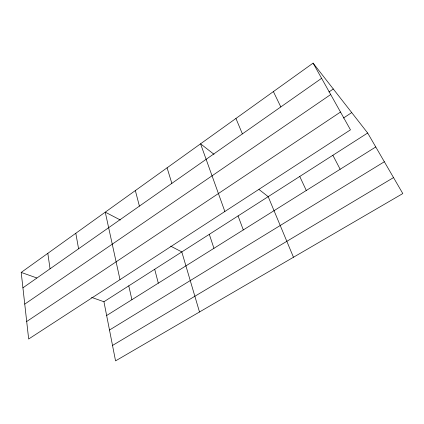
<?xml version="1.0" encoding="UTF-8"?>
<svg xmlns="http://www.w3.org/2000/svg" width="424" height="424" viewBox="0 0 424 424"><rect width="100%" height="100%" fill="white"/><g stroke="black" fill="none" stroke-linecap="round" stroke-linejoin="round"><path stroke-width="0.64" d="M313.098 63.123L350.473 129.839L28.662 339.014L21.2 272.425L313.098 63.123L367.666 133.009L402.8 193.567L115.551 360.877L103.938 301.745L91.547 297.356M22.928 287.827L321.609 78.318M328.955 91.971L333.291 88.987M24.751 304.114L330.699 94.541M26.701 321.509L340.504 112.037M343.472 118.042L351.719 112.583M103.938 301.745L367.666 133.009M106.647 315.525L375.759 146.964M109.493 330.031L384.345 161.756M112.519 345.443L393.53 177.587M21.2 272.425L36.793 277.948M120.358 220.003L105.253 212.154L120.003 279.644M170.713 246.164L181.806 251.925L199.497 311.979M214.003 154.32L200.557 143.816L224.863 211.486M258.979 189.459L268.191 196.657L293.472 257.246M332.872 155.269L340.154 169.266M273.39 91.595L280.815 106.933M299.752 176.458L306.287 190.477M235.94 118.45L242.39 133.883M238.071 215.922L243.297 229.935M209.308 234.329L213.95 248.316M167.083 167.819L171.853 183.364M135.357 190.567L139.406 206.122M154.702 269.267L158.306 283.168M128.774 285.861L131.906 299.699M75.801 233.274L78.583 248.787M47.817 253.335L50.048 268.8"/></g></svg>
